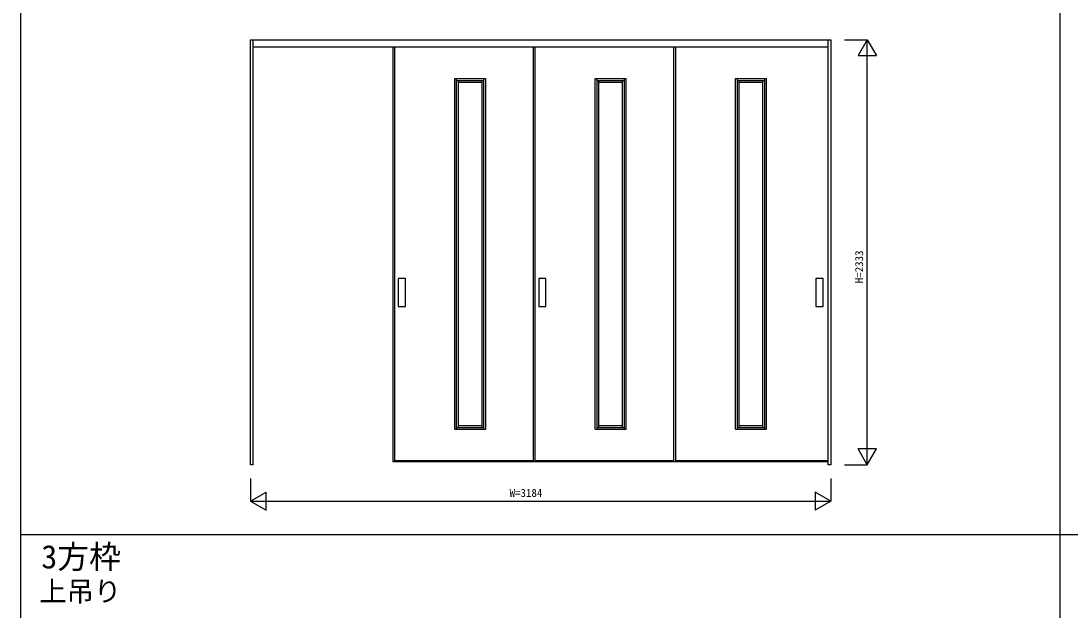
# Model space of a CAD drawing. Units: millimetres, scale not verified. Extents: x -14340 to 14341, y -10000 to 10000.
# Drawn here: x -14340 to -8586, y -6914 to -3680 of the extents above; entities that cross this region are included whole.
import ezdxf
from ezdxf.enums import TextEntityAlignment as Align

# ---------------------------------------------------------------- set-up
doc = ezdxf.new("R2010")
doc.units = ezdxf.units.MM
doc.header["$LTSCALE"] = 50
for name, color, linetype in [('0-0_0', 7, 'Continuous'), ('0-1_YKK_A1', 4, 'Continuous'), ('0-4_YKK_F1', 7, 'Continuous'), ('0-5_YKK_N1', 2, 'Continuous')]:
    doc.layers.add(name, color=color, linetype=linetype)
doc.styles.add('ＭＳ ゴシック', font='')
doc.styles.get('ＭＳ ゴシック').set_extended_font_data('MS Gothic')

msp = doc.modelspace()

# ---------------------------------------------------------------- linework, layer by layer
at = {"layer": '0-1_YKK_A1'}
for p, q in [((-13081.7, -3783.1), (-9897.7, -3783.1)), ((-13081.7, -6116.1), (-13081.7, -3783.1)), ((-13066.7, -6116.1), (-13066.7, -3783.1)), ((-9912.7, -6116.1), (-9912.7, -3783.1)), ((-9897.7, -3783.1), (-9897.7, -6116.1)), ((-13066.7, -3822.1), (-9912.7, -3822.1)), ((-12300.7, -3822.1), (-12300.7, -6101.1)), ((-12290.7, -3822.1), (-12290.7, -6101.1)), ((-12290.7, -3823.1), (-11530.7, -3823.1)), ((-11530.7, -3822.1), (-11530.7, -6101.1)), ((-11520.7, -3822.1), (-11520.7, -6101.1)), ((-11520.7, -3823.1), (-10760.7, -3823.1)), ((-10760.7, -3822.1), (-10760.7, -6101.1)), ((-10750.7, -3822.1), (-10750.7, -6101.1)), ((-10750.7, -3823.1), (-9912.7, -3823.1)), ((-11960.2, -3997.1), (-11790.2, -3997.1)), ((-11960.2, -5921.1), (-11960.2, -3997.1)), ((-11950.2, -5921.1), (-11950.2, -3997.1)), ((-11950.2, -4007.1), (-11800.2, -4007.1)), ((-11940.2, -5911.1), (-11940.2, -4007.1)), ((-11940.2, -4017.1), (-11810.2, -4017.1)), ((-11810.2, -5911.1), (-11810.2, -4007.1)), ((-11800.2, -5921.1), (-11800.2, -3997.1)), ((-11190.2, -3997.1), (-11020.2, -3997.1)), ((-11190.2, -5921.1), (-11190.2, -3997.1)), ((-11180.2, -5921.1), (-11180.2, -3997.1)), ((-11180.2, -4007.1), (-11030.2, -4007.1)), ((-11170.2, -5911.1), (-11170.2, -4007.1)), ((-11170.2, -4017.1), (-11040.2, -4017.1)), ((-11040.2, -5911.1), (-11040.2, -4007.1)), ((-11030.2, -5921.1), (-11030.2, -3997.1)), ((-10420.2, -3997.1), (-10250.2, -3997.1)), ((-10420.2, -5921.1), (-10420.2, -3997.1)), ((-10410.2, -5921.1), (-10410.2, -3997.1)), ((-10410.2, -4007.1), (-10260.2, -4007.1)), ((-10400.2, -5911.1), (-10400.2, -4007.1)), ((-10400.2, -4017.1), (-10270.2, -4017.1)), ((-10270.2, -5911.1), (-10270.2, -4007.1)), ((-10260.2, -5921.1), (-10260.2, -3997.1)), ((-11950.2, -5911.1), (-11800.2, -5911.1)), ((-11940.2, -5901.1), (-11810.2, -5901.1)), ((-11180.2, -5911.1), (-11030.2, -5911.1)), ((-11170.2, -5901.1), (-11040.2, -5901.1)), ((-10410.2, -5911.1), (-10260.2, -5911.1)), ((-10400.2, -5901.1), (-10270.2, -5901.1)), ((-11530.7, -6095.1), (-12290.7, -6095.1)), ((-10760.7, -6095.1), (-11520.7, -6095.1)), ((-9912.7, -6095.1), (-10750.7, -6095.1)), ((-13066.7, -6116.1), (-13081.7, -6116.1)), ((-9912.7, -6101.1), (-12300.7, -6101.1)), ((-9897.7, -6116.1), (-9912.7, -6116.1))]:
    msp.add_line(p, q, dxfattribs=at)
for points in [[(-11960.2, -5921.1), (-11790.2, -5921.1), (-11790.2, -3997.1)], [(-11190.2, -5921.1), (-11020.2, -5921.1), (-11020.2, -3997.1)], [(-10420.2, -5921.1), (-10250.2, -5921.1), (-10250.2, -3997.1)]]:
    msp.add_lwpolyline(points, dxfattribs=at)
for points in [[(-12231.2, -5094.6), (-12270.2, -5094.6), (-12270.2, -5247.6), (-12231.2, -5247.6)], [(-11461.2, -5094.6), (-11500.2, -5094.6), (-11500.2, -5247.6), (-11461.2, -5247.6)], [(-9940.2, -5094.6), (-9979.2, -5094.6), (-9979.2, -5247.6), (-9940.2, -5247.6)]]:
    msp.add_lwpolyline(points, close=True, dxfattribs=at)
at = {"layer": '0-4_YKK_F1'}
for p, q in [((-14339.7, -9999.6), (-14339.7, 10000.4)), ((-8639.7, -9999.6), (-8639.7, 9500.4)), ((-14339.7, -6499.6), (14160.3, -6499.6))]:
    msp.add_line(p, q, dxfattribs=at)
at = {"layer": '0-5_YKK_N1'}
for p, q in [((-9822.7, -3783.1), (-9697.7, -3783.1)), ((-9697.7, -3783.1), (-9747.7, -3869.7)), ((-9697.7, -6116.1), (-9697.7, -3783.1)), ((-9697.7, -3783.1), (-9647.7, -3869.7)), ((-9747.7, -3869.7), (-9647.7, -3869.7)), ((-9697.7, -6116.1), (-9747.7, -6029.5)), ((-9647.7, -6029.5), (-9747.7, -6029.5)), ((-9697.7, -6116.1), (-9647.7, -6029.5)), ((-9822.7, -6116.1), (-9697.7, -6116.1)), ((-13081.7, -6191.1), (-13081.7, -6316.1)), ((-9897.7, -6191.1), (-9897.7, -6316.1)), ((-13081.7, -6316.1), (-12995.1, -6266.1)), ((-12995.1, -6366.1), (-12995.1, -6266.1)), ((-9897.7, -6316.1), (-9984.3, -6266.1)), ((-9984.3, -6266.1), (-9984.3, -6366.1)), ((-13081.7, -6316.1), (-9897.7, -6316.1)), ((-13081.7, -6316.1), (-12995.1, -6366.1)), ((-9897.7, -6316.1), (-9984.3, -6366.1))]:
    msp.add_line(p, q, dxfattribs=at)

# ---------------------------------------------------------------- texts
at = {"layer": '0-0_0', "style": 'ＭＳ ゴシック'}
for s, height, p in [('3方枠', 128.3, (-14228.15, -6723.88)), ('上吊り', 110, (-14239.82, -6898.88))]:
    msp.add_text(s, height=height, dxfattribs=at).set_placement(p, align=Align.BOTTOM_LEFT)
at = {"layer": '0-5_YKK_N1', "style": 'ＭＳ ゴシック'}
msp.add_text('H=2333', height=43.99, rotation=90, dxfattribs=at).set_placement((-9707.7, -5119.6), align=Align.BOTTOM_LEFT)
msp.add_text('W=3184', height=43.99, dxfattribs=at).set_placement((-11659.7, -6306.1), align=Align.BOTTOM_LEFT)

doc.saveas('drawing.dxf')
